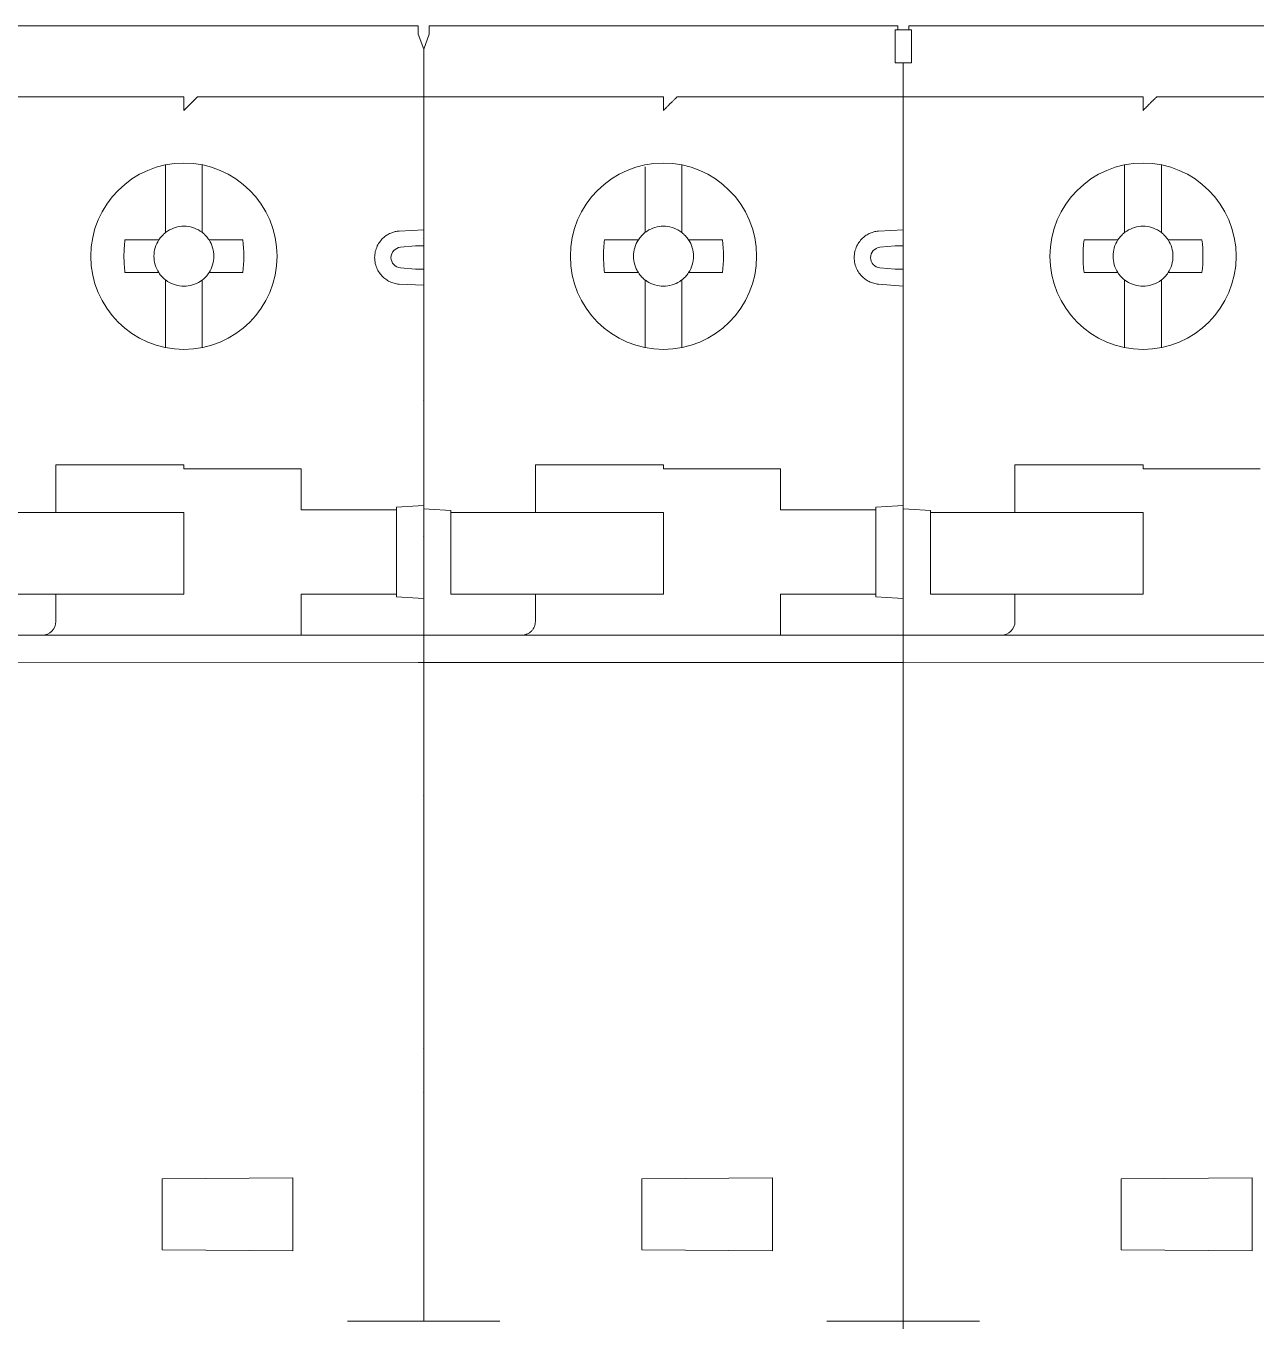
# Model space of a CAD drawing. Header units: millimetres. Extents: x 1359 to 3577, y 1336 to 3557.
# Drawn here: x 1802.67 to 1847.82, y 2964.79 to 3012.31 of the extents above; entities that cross this region are included whole.
import ezdxf

# ---------------------------------------------------------------- set-up
doc = ezdxf.new("R2010")
doc.units = ezdxf.units.MM
doc.layers.add('000-PI-Oprema', color=30, linetype='Continuous', lineweight=5)

msp = doc.modelspace()

# ---------------------------------------------------------------- linework, layer by layer
at = {"layer": '000-PI-Oprema', "color": 0, "lineweight": 0}
for p, q in [((1799.871, 3012.306), (1804.671, 3012.306)), ((1804.671, 3012.306), (1812.291, 3012.306)), ((1812.291, 3012.306), (1817.071, 3012.306)), ((1817.471, 3012.306), (1822.271, 3012.306)), ((1822.271, 3012.306), (1829.891, 3012.306)), ((1829.891, 3012.306), (1834.671, 3012.306)), ((1834.571, 3012.156), (1834.671, 3012.156)), ((1834.671, 3012.156), (1835.071, 3012.156)), ((1835.071, 3012.306), (1839.871, 3012.306)), ((1835.071, 3012.156), (1835.171, 3012.156)), ((1839.871, 3012.306), (1847.491, 3012.306)), ((1847.491, 3012.306), (1852.271, 3012.306)), ((1817.271, 3011.456), (1817.071, 3012.006)), ((1817.471, 3012.006), (1817.271, 3011.456)), ((1817.271, 3011.456), (1817.271, 3008.856)), ((1817.271, 3011.456), (1817.271, 3008.856)), ((1834.571, 3010.956), (1834.571, 3011.256)), ((1835.171, 3010.956), (1835.171, 3011.256)), ((1835.171, 3010.956), (1834.571, 3010.956)), ((1834.871, 3010.956), (1834.871, 3005.136)), ((1799.471, 3009.706), (1808.471, 3009.706)), ((1808.971, 3009.706), (1817.271, 3009.706)), ((1826.071, 3009.706), (1817.271, 3009.706)), ((1826.571, 3009.706), (1834.671, 3009.706)), ((1834.671, 3009.706), (1843.671, 3009.706)), ((1844.171, 3009.706), (1852.471, 3009.706)), ((1817.271, 3008.856), (1817.271, 3005.136)), ((1817.271, 3008.856), (1817.271, 2994.585)), ((1807.796, 3007.207), (1807.796, 3007.132)), ((1807.796, 3007.132), (1807.796, 3005.013)), ((1809.146, 3007.132), (1809.146, 3007.207)), ((1809.146, 3005.013), (1809.146, 3007.132)), ((1825.396, 3007.132), (1825.396, 3005.013)), ((1826.746, 3007.132), (1826.746, 3007.207)), ((1826.746, 3005.013), (1826.746, 3007.132)), ((1842.996, 3007.207), (1842.996, 3007.132)), ((1842.996, 3007.132), (1842.996, 3005.013)), ((1844.346, 3007.132), (1844.346, 3007.207)), ((1844.346, 3005.013), (1844.346, 3007.132)), ((1807.796, 3004.725), (1807.796, 3005.013)), ((1809.146, 3004.725), (1809.146, 3005.013)), ((1825.396, 3004.725), (1825.396, 3005.013)), ((1826.746, 3004.725), (1826.746, 3005.013)), ((1834.871, 3002.476), (1834.871, 3005.136)), ((1842.996, 3004.725), (1842.996, 3005.013)), ((1844.346, 3004.725), (1844.346, 3005.013)), ((1817.271, 3004.819), (1816.365, 3004.781)), ((1817.271, 3004.506), (1817.266, 3004.493)), ((1834.871, 3004.819), (1833.965, 3004.781)), ((1806.307, 3004.456), (1807.165, 3004.456)), ((1809.777, 3004.456), (1810.635, 3004.456)), ((1816.971, 3004.232), (1816.417, 3004.184)), ((1817.271, 3004.232), (1817.271, 3003.38)), ((1823.907, 3004.456), (1824.765, 3004.456)), ((1827.377, 3004.456), (1828.235, 3004.456)), ((1834.571, 3004.232), (1834.017, 3004.184)), ((1841.507, 3004.456), (1842.365, 3004.456)), ((1844.977, 3004.456), (1845.835, 3004.456)), ((1806.307, 3003.256), (1807.165, 3003.256)), ((1810.635, 3003.256), (1809.777, 3003.256)), ((1816.971, 3003.38), (1816.417, 3003.429)), ((1823.907, 3003.256), (1824.765, 3003.256)), ((1828.235, 3003.256), (1827.377, 3003.256)), ((1834.571, 3003.38), (1834.017, 3003.429)), ((1841.507, 3003.256), (1842.365, 3003.256)), ((1845.835, 3003.256), (1844.977, 3003.256)), ((1807.796, 3002.7), (1807.796, 3002.988)), ((1807.796, 3002.7), (1807.796, 3000.58)), ((1809.146, 3002.7), (1809.146, 3002.988)), ((1809.146, 3000.58), (1809.146, 3002.7)), ((1816.365, 3002.831), (1817.271, 3002.793)), ((1825.396, 3002.7), (1825.396, 3002.988)), ((1825.396, 3002.7), (1825.396, 3000.58)), ((1826.746, 3002.7), (1826.746, 3002.988)), ((1826.746, 3000.58), (1826.746, 3002.7)), ((1833.965, 3002.831), (1834.871, 3002.752)), ((1842.996, 3002.7), (1842.996, 3002.988)), ((1842.996, 3002.7), (1842.996, 3000.58)), ((1844.346, 3002.7), (1844.346, 3002.988)), ((1844.346, 3000.58), (1844.346, 3002.7)), ((1817.271, 3002.476), (1817.271, 2994.709)), ((1834.871, 3002.476), (1834.871, 2994.709)), ((1807.796, 3000.58), (1807.796, 3000.506)), ((1809.146, 3000.506), (1809.146, 3000.58)), ((1825.396, 3000.58), (1825.396, 3000.506)), ((1826.746, 3000.506), (1826.746, 3000.58)), ((1842.996, 3000.58), (1842.996, 3000.506)), ((1844.346, 3000.506), (1844.346, 3000.58)), ((1817.271, 2998.556), (1817.266, 2998.561)), ((1817.276, 2998.356), (1817.271, 2998.356)), ((1808.471, 2996.206), (1803.771, 2996.206)), ((1803.771, 2994.456), (1803.771, 2996.206)), ((1808.471, 2996.056), (1808.471, 2996.206)), ((1812.771, 2996.056), (1808.471, 2996.056)), ((1812.771, 2994.556), (1812.771, 2996.056)), ((1821.371, 2996.206), (1826.071, 2996.206)), ((1821.371, 2994.456), (1821.371, 2996.206)), ((1826.071, 2996.206), (1826.071, 2996.056)), ((1826.071, 2996.056), (1830.371, 2996.056)), ((1830.371, 2996.056), (1830.371, 2994.556)), ((1843.671, 2996.206), (1838.971, 2996.206)), ((1838.971, 2994.456), (1838.971, 2996.206)), ((1843.671, 2996.056), (1843.671, 2996.206)), ((1847.971, 2996.056), (1843.671, 2996.056)), ((1813.171, 2994.556), (1812.771, 2994.556)), ((1816.271, 2994.556), (1813.171, 2994.556)), ((1817.071, 2994.698), (1816.271, 2994.656)), ((1816.271, 2994.556), (1816.271, 2994.656)), ((1816.271, 2991.456), (1816.271, 2994.556)), ((1817.271, 2994.709), (1817.071, 2994.698)), ((1817.271, 2994.709), (1817.271, 2991.304)), ((1817.471, 2994.574), (1817.271, 2994.585)), ((1817.271, 2990.38), (1817.271, 2994.556)), ((1817.471, 2994.574), (1818.271, 2994.532)), ((1818.271, 2994.532), (1818.271, 2994.456)), ((1830.771, 2994.556), (1830.371, 2994.556)), ((1830.771, 2994.556), (1833.871, 2994.556)), ((1833.871, 2994.656), (1834.671, 2994.698)), ((1833.871, 2994.556), (1833.871, 2994.656)), ((1833.871, 2991.456), (1833.871, 2994.556)), ((1834.671, 2994.698), (1834.871, 2994.709)), ((1834.871, 2994.709), (1834.871, 2994.585)), ((1834.871, 2994.585), (1835.071, 2994.574)), ((1834.871, 2994.556), (1834.871, 2994.585)), ((1834.871, 2994.556), (1834.871, 2991.304)), ((1835.071, 2994.574), (1835.871, 2994.532)), ((1835.871, 2994.532), (1835.871, 2994.456)), ((1800.671, 2994.456), (1803.771, 2994.456)), ((1803.771, 2994.456), (1804.171, 2994.456)), ((1804.171, 2994.456), (1808.471, 2994.456)), ((1808.471, 2994.456), (1808.471, 2991.456)), ((1818.271, 2994.456), (1821.371, 2994.456)), ((1818.271, 2994.456), (1818.271, 2991.456)), ((1821.371, 2994.456), (1821.771, 2994.456)), ((1821.771, 2994.456), (1826.071, 2994.456)), ((1826.071, 2994.456), (1826.071, 2991.456)), ((1835.871, 2994.456), (1838.971, 2994.456)), ((1835.871, 2994.456), (1835.871, 2991.456)), ((1838.971, 2994.456), (1839.371, 2994.456)), ((1839.371, 2994.456), (1843.671, 2994.456)), ((1843.671, 2994.456), (1843.671, 2991.456)), ((1817.271, 2993.756), (1817.276, 2993.756)), ((1817.266, 2993.551), (1817.271, 2993.556)), ((1803.771, 2991.456), (1800.671, 2991.456)), ((1803.771, 2991.456), (1804.171, 2991.456)), ((1803.771, 2991.456), (1803.771, 2990.456)), ((1808.471, 2991.456), (1804.171, 2991.456)), ((1812.771, 2991.456), (1813.171, 2991.456)), ((1812.771, 2991.456), (1812.771, 2989.956)), ((1816.271, 2991.456), (1813.171, 2991.456)), ((1816.271, 2991.356), (1816.271, 2991.456)), ((1817.071, 2991.314), (1816.271, 2991.356)), ((1817.071, 2991.314), (1817.271, 2991.304)), ((1817.271, 2991.304), (1817.271, 2989.106)), ((1818.271, 2991.456), (1821.371, 2991.456)), ((1821.771, 2991.456), (1821.371, 2991.456)), ((1821.371, 2991.456), (1821.371, 2990.456)), ((1826.071, 2991.456), (1821.771, 2991.456)), ((1830.371, 2991.456), (1830.771, 2991.456)), ((1830.371, 2989.956), (1830.371, 2991.456)), ((1833.871, 2991.456), (1830.771, 2991.456)), ((1833.871, 2991.356), (1833.871, 2991.456)), ((1833.871, 2991.356), (1834.671, 2991.314)), ((1834.671, 2991.314), (1834.871, 2991.304)), ((1834.871, 2990.38), (1834.871, 2991.304)), ((1838.971, 2991.456), (1835.871, 2991.456)), ((1838.971, 2991.456), (1839.371, 2991.456)), ((1838.971, 2991.456), (1838.971, 2990.456)), ((1843.671, 2991.456), (1839.371, 2991.456)), ((1817.271, 2989.106), (1817.271, 2990.38)), ((1834.871, 2990.38), (1834.871, 2989.106)), ((1817.271, 2989.956), (1799.671, 2989.956)), ((1817.271, 2989.956), (1834.871, 2989.956)), ((1852.471, 2989.956), (1834.871, 2989.956)), ((1817.071, 2988.956), (1799.671, 2988.961)), ((1817.071, 2988.956), (1817.271, 2988.956)), ((1817.271, 2989.106), (1817.271, 2964.939)), ((1817.271, 2964.789), (1817.271, 2989.106)), ((1834.671, 2988.956), (1817.271, 2988.956)), ((1834.871, 2988.956), (1834.671, 2988.956)), ((1834.871, 2989.106), (1834.871, 2988.956)), ((1852.271, 2988.956), (1834.871, 2988.961)), ((1834.871, 2988.956), (1834.871, 2964.789)), ((1817.271, 2984.256), (1817.276, 2984.256)), ((1817.266, 2984.051), (1817.271, 2984.056)), ((1817.271, 2982.506), (1817.266, 2982.506)), ((1817.271, 2981.906), (1817.266, 2981.911)), ((1817.276, 2981.911), (1817.271, 2981.906)), ((1817.271, 2974.804), (1817.269, 2974.809)), ((1817.271, 2974.506), (1817.276, 2974.501)), ((1817.266, 2973.17), (1817.271, 2973.156)), ((1817.271, 2973.256), (1817.276, 2973.27)), ((1807.671, 2970.006), (1812.471, 2970.048)), ((1807.671, 2967.406), (1807.671, 2970.006)), ((1812.471, 2970.048), (1812.471, 2967.364)), ((1825.271, 2970.006), (1830.071, 2970.048)), ((1825.271, 2967.406), (1825.271, 2970.006)), ((1830.071, 2970.048), (1830.071, 2967.364)), ((1842.871, 2970.006), (1847.671, 2970.048)), ((1842.871, 2967.406), (1842.871, 2970.006)), ((1847.671, 2970.048), (1847.671, 2967.364)), ((1812.471, 2967.364), (1807.671, 2967.406)), ((1830.071, 2967.364), (1825.271, 2967.406)), ((1847.671, 2967.364), (1842.871, 2967.406)), ((1814.471, 2964.789), (1817.071, 2964.789)), ((1817.071, 2964.789), (1817.271, 2964.789)), ((1817.471, 2964.789), (1817.271, 2964.789)), ((1817.471, 2964.789), (1820.071, 2964.789)), ((1832.071, 2964.789), (1834.671, 2964.789)), ((1834.871, 2964.789), (1834.671, 2964.789)), ((1834.871, 2964.789), (1834.871, 2963.547)), ((1835.071, 2964.789), (1834.871, 2964.789)), ((1835.071, 2964.789), (1837.671, 2964.789))]:
    msp.add_line(p, q, dxfattribs=at)
for centre in [(1808.471, 3003.856), (1826.071, 3003.856), (1843.671, 3003.856)]:
    msp.add_circle(centre, 3.418, dxfattribs=at)
for centre, radius, start, end in [((1808.471, 3003.856), 1.1, 136.9319, 146.9443), ((1808.471, 3003.856), 1.1, 135, 136.9319), ((1808.471, 3003.856), 1.1, 123.0557, 133.0681), ((1808.471, 3003.856), 1.1, 46.9319, 56.9443), ((1808.471, 3003.856), 1.1, 45, 46.9319), ((1808.471, 3003.856), 1.1, 43.0681, 45), ((1808.471, 3003.856), 1.1, 33.0557, 43.0681), ((1826.071, 3003.856), 1.1, 136.9319, 146.9443), ((1826.071, 3003.856), 1.1, 135, 136.9319), ((1826.071, 3003.856), 1.1, 123.0557, 133.0681), ((1826.071, 3003.856), 1.1, 46.9319, 56.9443), ((1826.071, 3003.856), 1.1, 45, 46.9319), ((1826.071, 3003.856), 1.1, 43.0681, 45), ((1826.071, 3003.856), 1.1, 33.0557, 43.0681), ((1843.671, 3003.856), 1.1, 136.9319, 146.9443), ((1843.671, 3003.856), 1.1, 135, 136.9319), ((1843.671, 3003.856), 1.1, 123.0557, 133.0681), ((1843.671, 3003.856), 1.1, 46.9319, 56.9443), ((1843.671, 3003.856), 1.1, 45, 46.9319), ((1843.671, 3003.856), 1.1, 43.0681, 45), ((1843.671, 3003.856), 1.1, 33.0557, 43.0681), ((1808.471, 3003.856), 1.1, 213.0557, 223.0681), ((1808.471, 3003.856), 1.1, 313.0681, 315), ((1808.471, 3003.856), 1.1, 315, 316.9319), ((1808.471, 3003.856), 1.1, 316.9319, 326.9443), ((1826.071, 3003.856), 1.1, 213.0557, 223.0681), ((1826.071, 3003.856), 1.1, 313.0681, 315), ((1826.071, 3003.856), 1.1, 315, 316.9319), ((1826.071, 3003.856), 1.1, 316.9319, 326.9443), ((1843.671, 3003.856), 1.1, 213.0557, 223.0681), ((1843.671, 3003.856), 1.1, 313.0681, 315), ((1843.671, 3003.856), 1.1, 315, 316.9319), ((1843.671, 3003.856), 1.1, 316.9319, 326.9443), ((1808.471, 3003.856), 1.1, 226.9319, 236.9443), ((1808.471, 3003.856), 1.1, 303.0557, 313.0681), ((1826.071, 3003.856), 1.1, 226.9319, 236.9443), ((1826.071, 3003.856), 1.1, 303.0557, 313.0681), ((1843.671, 3003.856), 1.1, 226.9319, 236.9443), ((1843.671, 3003.856), 1.1, 303.0557, 313.0681), ((1803.271, 2990.456), 0.5, 270, 0), ((1838.471, 2990.456), 0.5, 270, 0)]:
    msp.add_arc(centre, radius, start, end, dxfattribs=at)
for points, knots in [([(1817.071, 3012.006), (1817.071, 3012.063), (1817.071, 3012.116), (1817.071, 3012.252), (1817.071, 3012.306), (1817.071, 3012.306)], [0.262243, 0.262243, 0.262243, 0.262243, 0.5, 0.5, 1, 1, 1, 1]), ([(1817.471, 3012.006), (1817.471, 3012.032), (1817.471, 3012.087), (1817.471, 3012.162), (1817.471, 3012.227), (1817.471, 3012.273), (1817.471, 3012.301), (1817.471, 3012.304), (1817.471, 3012.306)], [0.2613825, 0.2613825, 0.2613825, 0.2613825, 0.3685854, 0.5000663, 0.6285535, 0.7600358, 0.8779631, 1, 1, 1, 1]), ([(1834.571, 3012.156), (1834.571, 3012.137), (1834.571, 3012.083), (1834.571, 3011.968), (1834.571, 3011.809), (1834.571, 3011.632), (1834.571, 3011.445), (1834.571, 3011.319), (1834.571, 3011.256)], [0.287427, 0.287427, 0.287427, 0.287427, 0.3699948, 0.5001298, 0.629921, 0.7600558, 0.879771, 1, 1, 1, 1]), ([(1834.671, 3012.156), (1834.671, 3012.157), (1834.671, 3012.213), (1834.671, 3012.281), (1834.671, 3012.298), (1834.671, 3012.306)], [0, 0, 0, 0, 0.010834, 0.505413, 1, 1, 1, 1]), ([(1835.071, 3012.306), (1835.071, 3012.298), (1835.071, 3012.281), (1835.071, 3012.213), (1835.071, 3012.157), (1835.071, 3012.156)], [0, 0, 0, 0, 0.494587, 0.989166, 1, 1, 1, 1]), ([(1835.171, 3012.156), (1835.171, 3012.108), (1835.171, 3012.043), (1835.171, 3011.778), (1835.171, 3011.518), (1835.171, 3011.256)], [0.2858647, 0.2858647, 0.2858647, 0.2858647, 0.5, 0.5, 1, 1, 1, 1]), ([(1808.471, 3009.206), (1808.471, 3009.337), (1808.471, 3009.467), (1808.471, 3009.652), (1808.471, 3009.706), (1808.471, 3009.706)], [0, 0, 0, 0, 0.5, 0.5, 1, 1, 1, 1]), ([(1808.471, 3009.206), (1808.493, 3009.228), (1808.537, 3009.271), (1808.601, 3009.336), (1808.672, 3009.407), (1808.749, 3009.484), (1808.825, 3009.56), (1808.888, 3009.623), (1808.935, 3009.67), (1808.966, 3009.701), (1808.969, 3009.704), (1808.971, 3009.706)], [0, 0, 0, 0, 0.097283, 0.192791, 0.287384, 0.42418, 0.554334, 0.675821, 0.789691, 0.896334, 1, 1, 1, 1]), ([(1826.071, 3009.706), (1826.071, 3009.705), (1826.071, 3009.704), (1826.071, 3009.691), (1826.071, 3009.669), (1826.071, 3009.627), (1826.071, 3009.563), (1826.071, 3009.483), (1826.071, 3009.395), (1826.071, 3009.301), (1826.071, 3009.238), (1826.071, 3009.206)], [0, 0, 0, 0, 0.080758, 0.160392, 0.240099, 0.368585, 0.500066, 0.628554, 0.760036, 0.877963, 1, 1, 1, 1]), ([(1826.571, 3009.706), (1826.571, 3009.706), (1826.569, 3009.705), (1826.56, 3009.695), (1826.545, 3009.681), (1826.524, 3009.659), (1826.497, 3009.632), (1826.464, 3009.599), (1826.417, 3009.552), (1826.35, 3009.485), (1826.269, 3009.403), (1826.174, 3009.309), (1826.109, 3009.244), (1826.071, 3009.206)], [0, 0, 0, 0, 0.056117, 0.113833, 0.173777, 0.236509, 0.302522, 0.372235, 0.446007, 0.56933, 0.712859, 0.83153, 1, 1, 1, 1]), ([(1843.671, 3009.206), (1843.671, 3009.337), (1843.671, 3009.467), (1843.671, 3009.652), (1843.671, 3009.706), (1843.671, 3009.706)], [0, 0, 0, 0, 0.5, 0.5, 1, 1, 1, 1]), ([(1843.671, 3009.206), (1843.693, 3009.228), (1843.737, 3009.271), (1843.801, 3009.336), (1843.872, 3009.407), (1843.949, 3009.484), (1844.025, 3009.56), (1844.088, 3009.623), (1844.135, 3009.67), (1844.166, 3009.701), (1844.169, 3009.704), (1844.171, 3009.706)], [0, 0, 0, 0, 0.097283, 0.192791, 0.287384, 0.42418, 0.554334, 0.675821, 0.789691, 0.896334, 1, 1, 1, 1]), ([(1817.271, 3005.135), (1817.271, 3005.135), (1817.271, 3005.133), (1817.271, 3005.12), (1817.271, 3005.098), (1817.271, 3005.059), (1817.271, 3004.989), (1817.271, 3004.876), (1817.271, 3004.738), (1817.271, 3004.581), (1817.271, 3004.41), (1817.271, 3004.291), (1817.271, 3004.232)], [0, 0, 0, 0, 0.062572, 0.124512, 0.186422, 0.248903, 0.373491, 0.498598, 0.623567, 0.749199, 0.874318, 1, 1, 1, 1]), ([(1809.071, 3004.778), (1808.894, 3004.894), (1808.683, 3004.956), (1808.26, 3004.956), (1808.049, 3004.894), (1807.871, 3004.778)], [0, 0, 0, 0, 0.5, 0.5, 1, 1, 1, 1]), ([(1816.365, 3002.831), (1816.334, 3002.835), (1816.274, 3002.842), (1816.185, 3002.863), (1816.074, 3002.899), (1815.945, 3002.962), (1815.8, 3003.067), (1815.668, 3003.206), (1815.559, 3003.383), (1815.487, 3003.586), (1815.463, 3003.806), (1815.487, 3004.027), (1815.559, 3004.229), (1815.668, 3004.407), (1815.799, 3004.545), (1815.945, 3004.651), (1816.088, 3004.719), (1816.229, 3004.764), (1816.319, 3004.775), (1816.365, 3004.781)], [0, 0, 0, 0, 0.031513, 0.062833, 0.094232, 0.152293, 0.210532, 0.279327, 0.348301, 0.424071, 0.50002, 0.57579, 0.651739, 0.720534, 0.789508, 0.84757, 0.905809, 0.95275, 1, 1, 1, 1]), ([(1826.671, 3004.778), (1826.494, 3004.894), (1826.283, 3004.956), (1825.86, 3004.956), (1825.649, 3004.894), (1825.471, 3004.778)], [0, 0, 0, 0, 0.5, 0.5, 1, 1, 1, 1]), ([(1833.965, 3002.831), (1833.934, 3002.835), (1833.874, 3002.842), (1833.785, 3002.863), (1833.674, 3002.899), (1833.545, 3002.962), (1833.4, 3003.067), (1833.268, 3003.206), (1833.159, 3003.383), (1833.087, 3003.586), (1833.063, 3003.806), (1833.087, 3004.027), (1833.159, 3004.229), (1833.268, 3004.407), (1833.399, 3004.545), (1833.545, 3004.651), (1833.688, 3004.719), (1833.829, 3004.764), (1833.919, 3004.775), (1833.965, 3004.781)], [0, 0, 0, 0, 0.031513, 0.062833, 0.094232, 0.152293, 0.210532, 0.279327, 0.348301, 0.424071, 0.50002, 0.57579, 0.651739, 0.720534, 0.789508, 0.84757, 0.905809, 0.95275, 1, 1, 1, 1]), ([(1844.271, 3004.778), (1844.094, 3004.894), (1843.883, 3004.956), (1843.46, 3004.956), (1843.249, 3004.894), (1843.071, 3004.778)], [0, 0, 0, 0, 0.5, 0.5, 1, 1, 1, 1]), ([(1806.307, 3004.456), (1806.283, 3004.257), (1806.259, 3003.856), (1806.283, 3003.455), (1806.308, 3003.256), (1806.307, 3003.256)], [0, 0, 0, 0, 0.5, 1, 1.000008, 1.000008, 1.000008, 1.000008]), ([(1809.777, 3004.456), (1809.71, 3004.456), (1809.585, 3004.456), (1809.454, 3004.456), (1809.393, 3004.456)], [0, 0, 0, 0, 0.54278, 1, 1, 1, 1]), ([(1816.417, 3003.429), (1816.324, 3003.437), (1816.234, 3003.481), (1816.108, 3003.619), (1816.071, 3003.713), (1816.071, 3003.9), (1816.108, 3003.993), (1816.234, 3004.131), (1816.324, 3004.175), (1816.417, 3004.184)], [0, 0, 0, 0, 0.25, 0.25, 0.5, 0.5, 0.75, 0.75, 1, 1, 1, 1]), ([(1817.271, 3004.232), (1817.271, 3004.232), (1817.239, 3004.232), (1817.128, 3004.232), (1817.05, 3004.232), (1816.971, 3004.232)], [0, 0, 0, 0, 0.5, 0.5, 1, 1, 1, 1]), ([(1823.907, 3004.456), (1823.883, 3004.257), (1823.859, 3003.856), (1823.883, 3003.455), (1823.908, 3003.256), (1823.907, 3003.256)], [-0.000008, -0.000008, -0.000008, -0.000008, 0.499992, 0.999992, 1, 1, 1, 1]), ([(1827.377, 3004.456), (1827.31, 3004.456), (1827.185, 3004.456), (1827.054, 3004.456), (1826.993, 3004.456)], [0, 0, 0, 0, 0.54278, 1, 1, 1, 1]), ([(1834.017, 3003.429), (1833.924, 3003.437), (1833.834, 3003.481), (1833.708, 3003.619), (1833.671, 3003.713), (1833.671, 3003.9), (1833.708, 3003.993), (1833.834, 3004.131), (1833.924, 3004.175), (1834.017, 3004.184)], [0, 0, 0, 0, 0.25, 0.25, 0.5, 0.5, 0.75, 0.75, 1, 1, 1, 1]), ([(1834.871, 3004.232), (1834.871, 3004.232), (1834.839, 3004.232), (1834.728, 3004.232), (1834.65, 3004.232), (1834.571, 3004.232)], [0, 0, 0, 0, 0.5, 0.5, 1, 1, 1, 1]), ([(1841.507, 3004.456), (1841.483, 3004.257), (1841.459, 3003.856), (1841.483, 3003.455), (1841.508, 3003.256), (1841.507, 3003.256)], [0, 0, 0, 0, 0.5, 1, 1.000008, 1.000008, 1.000008, 1.000008]), ([(1844.977, 3004.456), (1844.91, 3004.456), (1844.785, 3004.456), (1844.654, 3004.456), (1844.593, 3004.456)], [0, 0, 0, 0, 0.54278, 1, 1, 1, 1]), ([(1807.549, 3003.256), (1807.549, 3003.256), (1807.434, 3003.434), (1807.371, 3003.645), (1807.371, 3003.856)], [0, 0, 0, 0, 0.0000079, 0.5000079, 0.5000079, 0.5000079, 0.5000079]), ([(1825.149, 3003.256), (1825.151, 3003.258), (1825.149, 3003.256), (1825.149, 3003.257), (1825.149, 3003.257), (1825.149, 3003.257), (1825.149, 3003.258), (1825.148, 3003.259), (1825.146, 3003.261), (1825.143, 3003.266), (1825.137, 3003.276), (1825.125, 3003.296), (1825.102, 3003.336), (1825.06, 3003.418), (1824.995, 3003.592), (1824.971, 3003.751), (1824.971, 3003.856)], [0, 0, 0, 0, 0.000244, 0.000244, 0.000488, 0.000977, 0.001953, 0.003906, 0.007813, 0.015625, 0.03125, 0.0625, 0.125, 0.25, 0.5, 1, 1, 1, 1]), ([(1842.749, 3003.256), (1842.749, 3003.256), (1842.634, 3003.434), (1842.571, 3003.645), (1842.571, 3003.856)], [0, 0, 0, 0, 0.0000079, 0.5000079, 0.5000079, 0.5000079, 0.5000079]), ([(1807.165, 3003.256), (1807.233, 3003.256), (1807.357, 3003.256), (1807.489, 3003.256), (1807.549, 3003.256)], [0, 0, 0, 0, 0.54278, 1, 1, 1, 1]), ([(1809.777, 3003.256), (1809.71, 3003.256), (1809.586, 3003.256), (1809.454, 3003.256), (1809.393, 3003.256)], [0, 0, 0, 0, 0.540007, 1, 1, 1, 1]), ([(1817.271, 3003.38), (1817.271, 3003.38), (1817.242, 3003.38), (1817.125, 3003.38), (1817.042, 3003.38), (1816.971, 3003.38)], [0, 0, 0, 0, 0.5, 0.5, 1, 1, 1, 1]), ([(1817.271, 3003.38), (1817.271, 3003.351), (1817.271, 3003.291), (1817.271, 3003.204), (1817.271, 3003.117), (1817.271, 3003.006), (1817.271, 3002.874), (1817.271, 3002.737), (1817.271, 3002.623), (1817.271, 3002.541), (1817.271, 3002.487), (1817.271, 3002.48), (1817.271, 3002.477)], [0, 0, 0, 0, 0.06314, 0.125631, 0.188079, 0.251095, 0.376332, 0.501694, 0.62641, 0.751388, 0.875439, 1, 1, 1, 1]), ([(1824.765, 3003.256), (1824.833, 3003.256), (1824.957, 3003.256), (1825.089, 3003.256), (1825.149, 3003.256)], [0, 0, 0, 0, 0.54278, 1, 1, 1, 1]), ([(1827.377, 3003.256), (1827.31, 3003.256), (1827.186, 3003.256), (1827.054, 3003.256), (1826.993, 3003.256)], [0, 0, 0, 0, 0.540007, 1, 1, 1, 1]), ([(1834.871, 3003.38), (1834.871, 3003.38), (1834.842, 3003.38), (1834.725, 3003.38), (1834.642, 3003.38), (1834.571, 3003.38)], [0, 0, 0, 0, 0.5, 0.5, 1, 1, 1, 1]), ([(1842.365, 3003.256), (1842.433, 3003.256), (1842.557, 3003.256), (1842.689, 3003.256), (1842.749, 3003.256)], [0, 0, 0, 0, 0.54278, 1, 1, 1, 1]), ([(1844.977, 3003.256), (1844.91, 3003.256), (1844.786, 3003.256), (1844.654, 3003.256), (1844.593, 3003.256)], [0, 0, 0, 0, 0.540007, 1, 1, 1, 1]), ([(1807.871, 3002.934), (1808.049, 3002.819), (1808.26, 3002.756), (1808.683, 3002.756), (1808.894, 3002.819), (1809.071, 3002.934)], [0, 0, 0, 0, 0.5, 0.5, 1, 1, 1, 1]), ([(1825.471, 3002.934), (1825.649, 3002.819), (1825.86, 3002.756), (1826.283, 3002.756), (1826.494, 3002.819), (1826.671, 3002.934)], [0, 0, 0, 0, 0.5, 0.5, 1, 1, 1, 1]), ([(1843.071, 3002.934), (1843.249, 3002.819), (1843.46, 3002.756), (1843.883, 3002.756), (1844.094, 3002.819), (1844.271, 3002.934)], [0, 0, 0, 0, 0.5, 0.5, 1, 1, 1, 1]), ([(1820.871, 2989.956), (1820.892, 2989.957), (1820.929, 2989.958), (1820.982, 2989.968), (1821.025, 2989.98), (1821.082, 2990.001), (1821.15, 2990.037), (1821.227, 2990.1), (1821.289, 2990.176), (1821.336, 2990.265), (1821.366, 2990.36), (1821.369, 2990.425), (1821.371, 2990.456)], [0, 0, 0, 0, 0.090538, 0.168629, 0.234274, 0.28748, 0.430983, 0.554467, 0.680811, 0.79553, 0.900937, 1, 1, 1, 1]), ([(1817.271, 2989.106), (1817.271, 2989.105), (1817.271, 2989.103), (1817.271, 2989.088), (1817.271, 2989.06), (1817.271, 2989.016), (1817.271, 2988.976), (1817.271, 2988.956)], [0, 0, 0, 0, 0.169382, 0.332374, 0.500748, 0.7482, 1, 1, 1, 1]), ([(1834.871, 2989.056), (1834.871, 2989.052), (1834.871, 2989.046), (1834.871, 2988.978), (1834.871, 2988.961)], [0, 0, 0, 0, 0.751055, 1, 1, 1, 1])]:
    msp.add_open_spline(points, degree=3, knots=knots, dxfattribs=at)
for points in [[(1807.693, 3004.634), (1807.702, 3004.643), (1807.711, 3004.651), (1807.72, 3004.66)], [(1825.293, 3004.634), (1825.302, 3004.643), (1825.311, 3004.651), (1825.32, 3004.66)], [(1842.893, 3004.634), (1842.902, 3004.643), (1842.911, 3004.651), (1842.92, 3004.66)], [(1807.549, 3004.456), (1807.415, 3004.456), (1807.289, 3004.456), (1807.165, 3004.456)], [(1807.371, 3003.856), (1807.371, 3004.068), (1807.434, 3004.279), (1807.549, 3004.456)], [(1809.571, 3003.856), (1809.571, 3004.068), (1809.509, 3004.279), (1809.393, 3004.456)], [(1810.635, 3003.256), (1810.683, 3003.654), (1810.683, 3004.058), (1810.635, 3004.456)], [(1825.149, 3004.456), (1825.015, 3004.456), (1824.889, 3004.456), (1824.765, 3004.456)], [(1824.971, 3003.856), (1824.971, 3004.068), (1825.034, 3004.279), (1825.149, 3004.456)], [(1827.171, 3003.856), (1827.171, 3004.068), (1827.109, 3004.279), (1826.993, 3004.456)], [(1828.235, 3003.256), (1828.283, 3003.654), (1828.283, 3004.058), (1828.235, 3004.456)], [(1842.749, 3004.456), (1842.615, 3004.456), (1842.489, 3004.456), (1842.365, 3004.456)], [(1842.571, 3003.856), (1842.571, 3004.068), (1842.634, 3004.279), (1842.749, 3004.456)], [(1844.771, 3003.856), (1844.771, 3004.068), (1844.709, 3004.279), (1844.593, 3004.456)], [(1845.835, 3003.256), (1845.883, 3003.654), (1845.883, 3004.058), (1845.835, 3004.456)], [(1809.393, 3003.256), (1809.509, 3003.434), (1809.571, 3003.645), (1809.571, 3003.856)], [(1826.993, 3003.256), (1827.109, 3003.434), (1827.171, 3003.645), (1827.171, 3003.856)], [(1844.593, 3003.256), (1844.709, 3003.434), (1844.771, 3003.645), (1844.771, 3003.856)], [(1807.693, 3003.078), (1807.685, 3003.087), (1807.676, 3003.096), (1807.668, 3003.105)], [(1807.72, 3003.053), (1807.711, 3003.061), (1807.702, 3003.07), (1807.693, 3003.078)], [(1825.293, 3003.078), (1825.285, 3003.087), (1825.276, 3003.096), (1825.268, 3003.105)], [(1825.32, 3003.053), (1825.311, 3003.061), (1825.302, 3003.07), (1825.293, 3003.078)], [(1842.893, 3003.078), (1842.885, 3003.087), (1842.876, 3003.096), (1842.868, 3003.105)], [(1842.92, 3003.053), (1842.911, 3003.061), (1842.902, 3003.07), (1842.893, 3003.078)]]:
    msp.add_open_spline(points, degree=3, dxfattribs=at)

doc.saveas('drawing.dxf')
